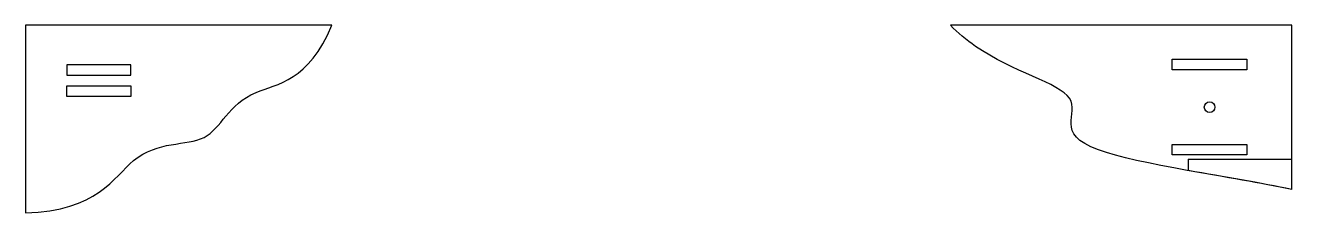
# Model space of a CAD drawing. Header units: millimetres. Extents: x 2847 to 3441, y 1544 to 1632.
import ezdxf

# ---------------------------------------------------------------- set-up
doc = ezdxf.new("R2010")
doc.units = ezdxf.units.MM

msp = doc.modelspace()

# ---------------------------------------------------------------- linework, layer by layer
for points in [[(2990.34, 1632.35), (2846.54, 1632.35), (2846.54, 1544.2)], [(3384.54, 1611.35), (3384.54, 1616.35), (3419.54, 1616.35), (3419.54, 1611.35), (3384.54, 1611.35)], [(2865.96, 1608.81), (2895.96, 1608.81), (2895.96, 1613.81), (2865.96, 1613.81), (2865.96, 1608.81)], [(2865.96, 1603.81), (2895.96, 1603.81), (2895.96, 1598.81), (2865.96, 1598.81), (2865.96, 1603.81)], [(3384.54, 1571.35), (3384.54, 1576.35), (3419.54, 1576.35), (3419.54, 1571.35), (3384.54, 1571.35)]]:
    msp.add_lwpolyline(points)
at = {"color": 7}
msp.add_lwpolyline([(3440.54, 1555.13), (3440.54, 1632.35), (3280.53, 1632.35)], dxfattribs=at)
at = {"color": 5}
for points in [[(3392.04, 1569.35), (3392.04, 1564.03)], [(3392.04, 1569.35), (3440.54, 1569.35)], [(3440.54, 1555.13), (3440.54, 1569.35)]]:
    msp.add_lwpolyline(points, dxfattribs=at)
msp.add_circle((3402.04, 1593.85), 2.5)
msp.add_open_spline([(2846.54, 1544.2), (2880.28, 1544.95), (2897.63, 1580.53), (2935.63, 1572.6), (2943.63, 1603.32), (2979.57, 1605.95), (2990.34, 1632.35)], degree=3, knots=[0.181785, 0.181785, 0.181785, 0.181785, 1, 2, 3, 3.729602, 3.729602, 3.729602, 3.729602])
at = {"color": 7}
msp.add_open_spline([(3440.54, 1555.13), (3412.27, 1561.17), (3318.08, 1573.4), (3353.5, 1600.04), (3304.3, 1611.62), (3283.92, 1628.74), (3280.53, 1632.35)], degree=3, knots=[1.123186, 1.123186, 1.123186, 1.123186, 2, 3, 4, 4.24377, 4.24377, 4.24377, 4.24377], dxfattribs=at)
at = {"color": 5}
msp.add_open_spline([(3440.54, 1555.13), (3426.55, 1558.12), (3408.72, 1561.03), (3392.04, 1564.03)], degree=3, dxfattribs=at)

doc.saveas('drawing.dxf')
